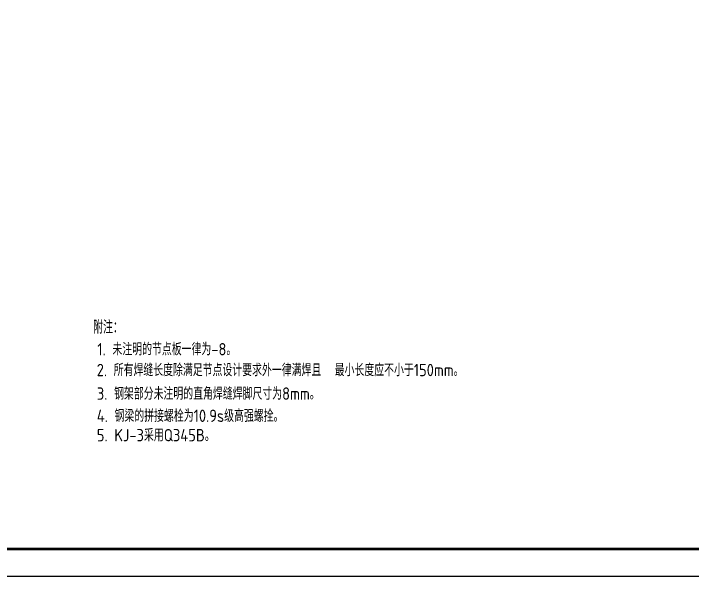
# Model space of a CAD drawing. Header units: millimetres. Extents: x 866309 to 879639, y 39442 to 44891.
# Drawn here: x 879144.1 to 879391.3, y 39448.6 to 39653.6 of the extents above; entities that cross this region are included whole.
import ezdxf

# ---------------------------------------------------------------- set-up
doc = ezdxf.new("R2010")
doc.units = ezdxf.units.MM
doc.header["$LTSCALE"] = 1000
doc.header["$MEASUREMENT"] = 0
doc.layers.add('CON', color=3, linetype='Continuous')
doc.styles.add('GBHZ', font='gbenor.shx', dxfattribs={"width": 0.9, "bigfont": 'gbcbig.shx'})

msp = doc.modelspace()

# ---------------------------------------------------------------- linework, layer by layer
msp.add_line((879619.153, 39448.627), (878567.903, 39448.627))
at = {"color": 0, "const_width": 1}
msp.add_lwpolyline([(879609.153, 39458.627), (878592.903, 39458.627), (878592.903, 40032.627), (879609.153, 40032.627)], close=True, dxfattribs=at)

# ---------------------------------------------------------------- texts
at = {"style": 'GBHZ'}
for s, height, p in [('附注：', 4.8, (879173.086, 39537.054)), ('1. 未注明的节点板一律为-8。', 4.5, (879174.617, 39529.131))]:
    msp.add_text(s, height=height, dxfattribs=at).set_placement(p)
at = {"layer": 'CON', "color": 7, "ltscale": 0.5, "style": 'GBHZ'}
for s, p in [('2. 所有焊缝长度除满足节点设计要求外一律满焊且  最小长度应不小于150mm。', (879174.371, 39521.547)), ('3. 钢架部分未注明的直角焊缝焊脚尺寸为8mm。', (879174.416, 39512.969)), ('4. 钢梁的拼接螺栓为10.9s级高强螺拴。', (879174.416, 39504.887)), ('5. KJ-3采用Q345B。', (879174.416, 39497.826))]:
    msp.add_text(s, height=4.5, dxfattribs=at).set_placement(p)

doc.saveas('drawing.dxf')
